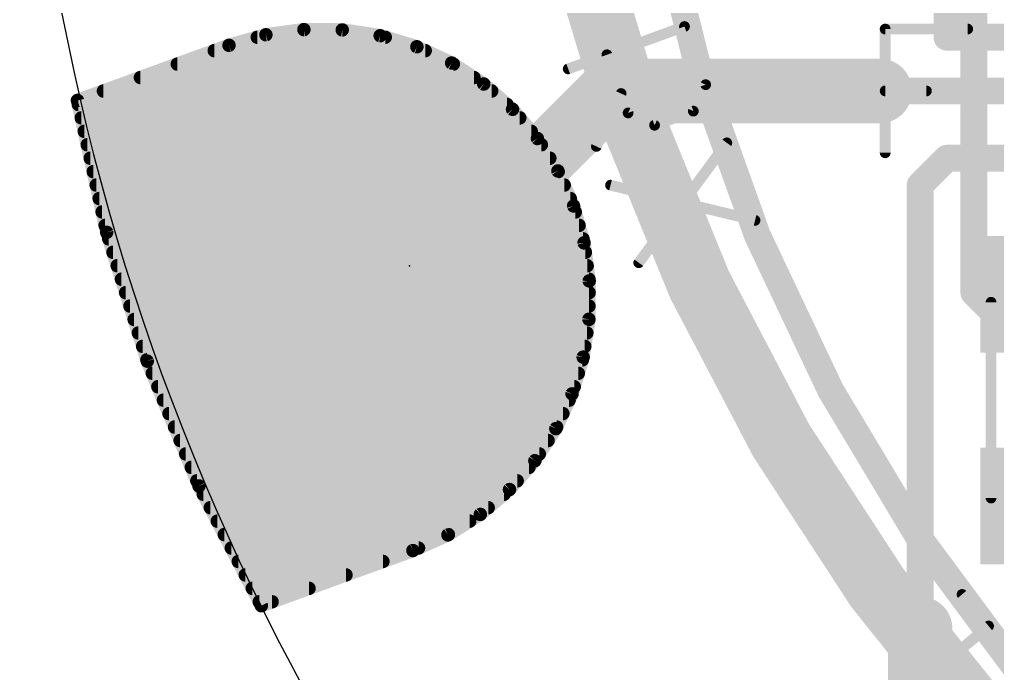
# Model space of a CAD drawing. Extents: x -22.4 to 22.3, y -22.2 to 22.2.
# Drawn here: x -22.23 to -12.99, y -10.46 to -4.28 of the extents above; entities that cross this region are included whole.
import ezdxf

# ---------------------------------------------------------------- set-up
doc = ezdxf.new("R2010")
doc.units = 0
for name, color, linetype in [('1', 12, 'CONTINUOUS'), ('16', 132, 'CONTINUOUS'), ('17', 110, 'CONTINUOUS'), ('20', 53, 'CONTINUOUS'), ('21', 53, 'CONTINUOUS'), ('23', 53, 'CONTINUOUS'), ('51', 53, 'CONTINUOUS')]:
    doc.layers.add(name, color=color, linetype=linetype)

# ---------------------------------------------------------------- blocks, each defined once
blk = doc.blocks.new('RECT')
blk.add_solid([(-0.5, -0.5), (0.5, -0.5), (-0.5, 0.5), (0.5, 0.5)])
blk = doc.blocks.new('ROUNDP')
at = {"const_width": 0.5}
blk.add_lwpolyline([(0, -0.25, 1), (0, 0.25, 1), (0, -0.25)], format="xyb", dxfattribs=at)

msp = doc.modelspace()

# ---------------------------------------------------------------- linework, layer by layer
at = {"layer": '1'}
for points, const_width in [([(-13.462, -4.445), (-13.462, 3.429)], 0.254), ([(-19.5385, -4.3732), (-19.8976, -4.4219)], 0.127), ([(-19.1761, -4.376), (-19.5385, -4.3732)], 0.127), ([(-18.8178, -4.4305), (-19.1761, -4.376)], 0.127), ([(-8.839, -4.445), (-13.462, -4.445)], 0.254), ([(-19.8976, -4.4219), (-20.2461, -4.5212)], 0.127), ([(-19.9787, -4.445), (-18.7697, -4.445)], 0.127), ([(-18.4709, -4.5353), (-18.8178, -4.4305)], 0.127), ([(-20.2461, -4.5212), (-21.6782, -5.0425)], 0.127), ([(-20.3856, -4.572), (-18.3922, -4.572)], 0.127), ([(-18.1424, -4.6885), (-18.4709, -4.5353)], 0.127), ([(-20.7345, -4.699), (-18.1263, -4.699)], 0.127), ([(-16.637, -4.953), (-18.415, -6.731)], 0.6096), ([(-17.8391, -4.8868), (-18.1424, -4.6885)], 0.127), ([(-14.097, -4.953), (-16.637, -4.953)], 0.6096), ([(-21.0835, -4.826), (-17.9321, -4.826)], 0.127), ([(-21.4324, -4.953), (-17.764, -4.953)], 0.127), ([(-17.5671, -5.1263), (-17.8391, -4.8868)], 0.127), ([(-8.382, -4.953), (-14.097, -4.953)], 0.254), ([(-21.6782, -5.0425), (-21.402, -6.2883)], 0.127), ([(-21.6699, -5.08), (-17.6197, -5.08)], 0.127), ([(-17.332, -5.4021), (-17.5671, -5.1263)], 0.127), ([(-21.6417, -5.207), (-17.4983, -5.207)], 0.127), ([(-21.6136, -5.334), (-17.39, -5.334)], 0.127), ([(-17.1385, -5.7085), (-17.332, -5.4021)], 0.127), ([(-21.5854, -5.461), (-17.2948, -5.461)], 0.127), ([(-21.5573, -5.588), (-17.2146, -5.588)], 0.127), ([(-13.462, -5.588), (-13.716, -5.842)], 0.254), ([(-8.128, -5.588), (-13.462, -5.588)], 0.254), ([(-21.5291, -5.715), (-17.1356, -5.715)], 0.127), ([(-16.9906, -6.0393), (-17.1385, -5.7085)], 0.127), ([(-13.716, -5.842), (-13.716, -10.033)], 0.254), ([(-21.501, -5.842), (-17.0788, -5.842)], 0.127), ([(-21.4728, -5.969), (-17.022, -5.969)], 0.127), ([(-16.8912, -6.3878), (-16.9906, -6.0393)], 0.127), ([(-21.4446, -6.096), (-16.9744, -6.096)], 0.127), ([(-21.4165, -6.223), (-16.9382, -6.223)], 0.127), ([(-21.402, -6.2883), (-21.0183, -7.5053)], 0.127), ([(-21.3826, -6.35), (-16.902, -6.35)], 0.127), ([(-18.415, -6.731), (-18.542, -6.604)], 0.6096), ([(-16.8425, -6.747), (-16.8912, -6.3878)], 0.127), ([(-21.3425, -6.477), (-16.8791, -6.477)], 0.127), ([(-21.3025, -6.604), (-16.8619, -6.604)], 0.127), ([(-21.2624, -6.731), (-16.8447, -6.731)], 0.127), ([(-16.8454, -7.1094), (-16.8425, -6.747)], 0.127), ([(-21.2224, -6.858), (-16.8434, -6.858)], 0.127), ([(-21.1823, -6.985), (-16.8444, -6.985)], 0.127), ([(-21.1423, -7.112), (-16.8458, -7.112)], 0.127), ([(-16.8998, -7.4676), (-16.8454, -7.1094)], 0.127), ([(-21.1023, -7.239), (-16.8651, -7.239)], 0.127), ([(-21.0622, -7.366), (-16.8844, -7.366)], 0.127), ([(-21.0222, -7.493), (-16.9075, -7.493)], 0.127), ([(-21.0183, -7.5053), (-20.53, -8.6842)], 0.127), ([(-17.0047, -7.8145), (-16.8998, -7.4676)], 0.127), ([(-20.9708, -7.62), (-16.9458, -7.62)], 0.127), ([(-20.9182, -7.747), (-16.9842, -7.747)], 0.127), ([(-17.1578, -8.143), (-17.0047, -7.8145)], 0.127), ([(-20.8656, -7.874), (-17.0324, -7.874)], 0.127), ([(-20.813, -8.001), (-17.0916, -8.001)], 0.127), ([(-20.7604, -8.128), (-17.1508, -8.128)], 0.127), ([(-17.3561, -8.4463), (-17.1578, -8.143)], 0.127), ([(-20.7078, -8.255), (-17.2311, -8.255)], 0.127), ([(-20.6552, -8.382), (-17.3141, -8.382)], 0.127), ([(-17.5956, -8.7183), (-17.3561, -8.4463)], 0.127), ([(-20.6026, -8.509), (-17.4114, -8.509)], 0.127), ([(-20.5499, -8.636), (-17.5232, -8.636)], 0.127), ([(-20.53, -8.6842), (-19.9407, -9.8161)], 0.127), ([(-17.8714, -8.9534), (-17.5956, -8.7183)], 0.127), ([(-20.489, -8.763), (-17.6481, -8.763)], 0.127), ([(-20.4229, -8.89), (-17.797, -8.89)], 0.127), ([(-20.3567, -9.017), (-17.972, -9.017)], 0.127), ([(-18.1778, -9.1469), (-17.8714, -8.9534)], 0.127), ([(-20.2906, -9.144), (-18.1731, -9.144)], 0.127), ([(-18.5087, -9.2949), (-18.1778, -9.1469)], 0.127), ([(-20.2245, -9.271), (-18.4553, -9.271)], 0.127), ([(-19.9407, -9.8161), (-18.5087, -9.2949)], 0.127), ([(-20.1584, -9.398), (-18.792, -9.398)], 0.127), ([(-20.0923, -9.525), (-19.1409, -9.525)], 0.127), ([(-20.0262, -9.652), (-19.4899, -9.652)], 0.127), ([(-19.9601, -9.779), (-19.8388, -9.779)], 0.127), ([(-13.716, -10.033), (-13.716, -11.43)], 0.6096)]:
    msp.add_lwpolyline(points, dxfattribs=dict(at, const_width=const_width))
for points, const_width in [([(-16.51, 0, 0.4142), (0, -16.51)], 0.254), ([(-19.5382, -4.3414, 1), (-19.5387, -4.4049)], 0.0635), ([(-19.5342, -4.4046, 1), (-19.5428, -4.3417)], 0.0635), ([(-19.1713, -4.3447, 1), (-19.1809, -4.4074)], 0.0635), ([(-19.1763, -4.4078, 1), (-19.1758, -4.3443)], 0.0635), ([(-13.462, -4.3815, 1), (-13.462, -4.5085)], 0.127), ([(-19.9787, -4.4133, 1), (-19.9787, -4.4768)], 0.0635), ([(-19.9019, -4.3904, 1), (-19.8933, -4.4534)], 0.0635), ([(-19.8889, -4.4524, 1), (-19.9063, -4.3914)], 0.0635), ([(-18.8086, -4.4001, 1), (-18.827, -4.4609)], 0.0635), ([(-18.8226, -4.4619, 1), (-18.813, -4.3991)], 0.0635), ([(-18.7697, -4.4768, 1), (-18.7697, -4.4133)], 0.0635), ([(-13.5255, -4.445, 1), (-13.3985, -4.445)], 0.127), ([(-20.3856, -4.5403, 1), (-20.3856, -4.6037)], 0.0635), ([(-20.2548, -4.4907, 1), (-20.2374, -4.5518)], 0.0635), ([(-20.2353, -4.5511, 1), (-20.257, -4.4914)], 0.0635), ([(-18.4575, -4.5065, 1), (-18.4843, -4.5641)], 0.0635), ([(-18.4801, -4.5657, 1), (-18.4617, -4.5049)], 0.0635), ([(-18.3922, -4.6037, 1), (-18.3922, -4.5403)], 0.0635), ([(-20.7345, -4.6673, 1), (-20.7345, -4.7307)], 0.0635), ([(-18.1251, -4.6619, 1), (-18.1598, -4.715)], 0.0635), ([(-18.1559, -4.7173, 1), (-18.129, -4.6597)], 0.0635), ([(-18.1263, -4.7307, 1), (-18.1263, -4.6673)], 0.0635), ([(-16.637, -4.8006, 1), (-16.637, -5.1054)], 0.3048), ([(-16.5292, -5.0608, 1), (-16.7448, -4.8452)], 0.3048), ([(-14.097, -5.1054, 1), (-14.097, -4.8006)], 0.3048), ([(-21.0835, -4.7943, 1), (-21.0835, -4.8578)], 0.0635), ([(-17.9321, -4.8578, 1), (-17.9321, -4.7943)], 0.0635), ([(-21.4324, -4.9213, 1), (-21.4324, -4.9848)], 0.0635), ([(-17.8182, -4.863, 1), (-17.8601, -4.9106)], 0.0635), ([(-17.8565, -4.9134, 1), (-17.8218, -4.8602)], 0.0635), ([(-17.764, -4.9848, 1), (-17.764, -4.9213)], 0.0635), ([(-14.097, -4.8895, 1), (-14.097, -5.0165)], 0.127), ([(-21.6891, -5.0126, 1), (-21.6674, -5.0723)], 0.0635), ([(-21.6472, -5.0356, 1), (-21.7092, -5.0493)], 0.0635), ([(-21.6699, -5.0483, 1), (-21.6699, -5.1117)], 0.0635), ([(-17.6197, -5.1117, 1), (-17.6197, -5.0483)], 0.0635), ([(-17.543, -5.1057, 1), (-17.5913, -5.1469)], 0.0635), ([(-17.5881, -5.1501, 1), (-17.5462, -5.1025)], 0.0635), ([(-21.6417, -5.1753, 1), (-21.6417, -5.2387)], 0.0635), ([(-17.4983, -5.2387, 1), (-17.4983, -5.1753)], 0.0635), ([(-21.6136, -5.3023, 1), (-21.6136, -5.3658)], 0.0635), ([(-17.39, -5.3658, 1), (-17.39, -5.3023)], 0.0635), ([(-17.3052, -5.3851, 1), (-17.3588, -5.419)], 0.0635), ([(-17.3562, -5.4227, 1), (-17.3078, -5.3815)], 0.0635), ([(-21.5854, -5.4293, 1), (-21.5854, -5.4928)], 0.0635), ([(-17.2948, -5.4928, 1), (-17.2948, -5.4293)], 0.0635), ([(-21.5573, -5.5563, 1), (-21.5573, -5.6197)], 0.0635), ([(-17.2146, -5.6197, 1), (-17.2146, -5.5563)], 0.0635), ([(-13.462, -5.5245, 1), (-13.462, -5.6515)], 0.127), ([(-13.4171, -5.6329, 1), (-13.5069, -5.5431)], 0.127), ([(-21.5291, -5.6833, 1), (-21.5291, -5.7467)], 0.0635), ([(-17.1095, -5.6955, 1), (-17.1675, -5.7214)], 0.0635), ([(-17.1653, -5.7254, 1), (-17.1116, -5.6915)], 0.0635), ([(-17.1356, -5.7467, 1), (-17.1356, -5.6833)], 0.0635), ([(-13.6525, -5.842, 1), (-13.7795, -5.842)], 0.127), ([(-21.501, -5.8103, 1), (-21.501, -5.8738)], 0.0635), ([(-17.0788, -5.8738, 1), (-17.0788, -5.8103)], 0.0635), ([(-13.7609, -5.7971, 1), (-13.6711, -5.8869)], 0.127), ([(-21.4728, -5.9373, 1), (-21.4728, -6.0008)], 0.0635), ([(-17.022, -6.0008, 1), (-17.022, -5.9373)], 0.0635), ([(-16.96, -6.0306, 1), (-17.0211, -6.048)], 0.0635), ([(-17.0196, -6.0523, 1), (-16.9616, -6.0264)], 0.0635), ([(-21.4446, -6.0643, 1), (-21.4446, -6.1277)], 0.0635), ([(-16.9744, -6.1277, 1), (-16.9744, -6.0643)], 0.0635), ([(-21.4165, -6.1913, 1), (-21.4165, -6.2547)], 0.0635), ([(-16.9382, -6.2547, 1), (-16.9382, -6.1913)], 0.0635), ([(-21.3717, -6.2787, 1), (-21.4323, -6.2978)], 0.0635), ([(-21.433, -6.2952, 1), (-21.371, -6.2814)], 0.0635), ([(-21.3826, -6.3183, 1), (-21.3826, -6.3818)], 0.0635), ([(-18.4342, -6.4962, 1), (-18.6498, -6.7118)], 0.3048), ([(-16.8598, -6.3836, 1), (-16.9227, -6.3921)], 0.0635), ([(-16.9218, -6.3965, 1), (-16.8607, -6.3791)], 0.0635), ([(-16.902, -6.3818, 1), (-16.902, -6.3183)], 0.0635), ([(-21.3425, -6.4453, 1), (-21.3425, -6.5088)], 0.0635), ([(-16.8791, -6.5088, 1), (-16.8791, -6.4453)], 0.0635), ([(-21.3025, -6.5723, 1), (-21.3025, -6.6357)], 0.0635), ([(-18.5228, -6.6232, 1), (-18.3072, -6.8388)], 0.3048), ([(-18.5228, -6.8388, 1), (-18.3072, -6.6232)], 0.3048), ([(-16.8619, -6.6357, 1), (-16.8619, -6.5723)], 0.0635), ([(-21.2624, -6.6993, 1), (-21.2624, -6.7628)], 0.0635), ([(-16.8107, -6.7472, 1), (-16.8742, -6.7467)], 0.0635), ([(-16.874, -6.7512, 1), (-16.811, -6.7427)], 0.0635), ([(-16.8447, -6.7628, 1), (-16.8447, -6.6993)], 0.0635), ([(-21.2224, -6.8263, 1), (-21.2224, -6.8898)], 0.0635), ([(-16.8434, -6.8898, 1), (-16.8434, -6.8263)], 0.0635), ([(-21.1823, -6.9533, 1), (-21.1823, -7.0168)], 0.0635), ([(-16.8444, -7.0168, 1), (-16.8444, -6.9533)], 0.0635), ([(-21.1423, -7.0803, 1), (-21.1423, -7.1437)], 0.0635), ([(-16.8771, -7.1091, 1), (-16.8136, -7.1096)], 0.0635), ([(-16.814, -7.1141, 1), (-16.8768, -7.1046)], 0.0635), ([(-16.8458, -7.1437, 1), (-16.8458, -7.0803)], 0.0635), ([(-21.1023, -7.2073, 1), (-21.1023, -7.2708)], 0.0635), ([(-16.8651, -7.2708, 1), (-16.8651, -7.2073)], 0.0635), ([(-21.0622, -7.3343, 1), (-21.0622, -7.3978)], 0.0635), ([(-16.8844, -7.3978, 1), (-16.8844, -7.3343)], 0.0635), ([(-21.0222, -7.4613, 1), (-21.0222, -7.5248)], 0.0635), ([(-20.989, -7.4931, 1), (-21.0476, -7.5174)], 0.0635), ([(-21.0486, -7.5148, 1), (-20.988, -7.4957)], 0.0635), ([(-16.9312, -7.4629, 1), (-16.8684, -7.4724)], 0.0635), ([(-16.8694, -7.4768, 1), (-16.9302, -7.4585)], 0.0635), ([(-16.9075, -7.5248, 1), (-16.9075, -7.4613)], 0.0635), ([(-20.9708, -7.5883, 1), (-20.9708, -7.6517)], 0.0635), ([(-16.9458, -7.6517, 1), (-16.9458, -7.5883)], 0.0635), ([(-20.9182, -7.7153, 1), (-20.9182, -7.7788)], 0.0635), ([(-16.9759, -7.828, 1), (-17.0334, -7.8011)], 0.0635), ([(-16.9842, -7.7788, 1), (-16.9842, -7.7153)], 0.0635), ([(-20.8656, -7.8423, 1), (-20.8656, -7.9058)], 0.0635), ([(-17.035, -7.8054, 1), (-16.9743, -7.8237)], 0.0635), ([(-17.0324, -7.9058, 1), (-17.0324, -7.8423)], 0.0635), ([(-20.813, -7.9693, 1), (-20.813, -8.0328)], 0.0635), ([(-17.0916, -8.0328, 1), (-17.0916, -7.9693)], 0.0635), ([(-20.7604, -8.0962, 1), (-20.7604, -8.1598)], 0.0635), ([(-17.1866, -8.1296, 1), (-17.129, -8.1564)], 0.0635), ([(-17.1312, -8.1604, 1), (-17.1844, -8.1256)], 0.0635), ([(-17.1508, -8.1598, 1), (-17.1508, -8.0962)], 0.0635), ([(-20.7078, -8.2233, 1), (-20.7078, -8.2868)], 0.0635), ([(-17.2311, -8.2868, 1), (-17.2311, -8.2233)], 0.0635), ([(-20.6552, -8.3502, 1), (-20.6552, -8.4138)], 0.0635), ([(-17.3827, -8.4289, 1), (-17.3296, -8.4637)], 0.0635), ([(-17.3323, -8.4673, 1), (-17.38, -8.4253)], 0.0635), ([(-17.3141, -8.4138, 1), (-17.3141, -8.3502)], 0.0635), ([(-20.6026, -8.4772, 1), (-20.6026, -8.5408)], 0.0635), ([(-17.4114, -8.5408, 1), (-17.4114, -8.4772)], 0.0635), ([(-20.5499, -8.6043, 1), (-20.5499, -8.6678)], 0.0635), ([(-17.5232, -8.6678, 1), (-17.5232, -8.6043)], 0.0635), ([(-20.5018, -8.6696, 1), (-20.5581, -8.6989)], 0.0635), ([(-20.5593, -8.6964, 1), (-20.5006, -8.6721)], 0.0635), ([(-17.6195, -8.6973, 1), (-17.5718, -8.7393)], 0.0635), ([(-17.575, -8.7425, 1), (-17.6162, -8.6941)], 0.0635), ([(-20.489, -8.7312, 1), (-20.489, -8.7948)], 0.0635), ([(-17.6481, -8.7948, 1), (-17.6481, -8.7312)], 0.0635), ([(-20.4229, -8.8582, 1), (-20.4229, -8.9218)], 0.0635), ([(-17.797, -8.9218, 1), (-17.797, -8.8582)], 0.0635), ([(-20.3567, -8.9853, 1), (-20.3567, -9.0488)], 0.0635), ([(-17.972, -9.0488, 1), (-17.972, -8.9853)], 0.0635), ([(-17.892, -8.9293, 1), (-17.8508, -8.9776)], 0.0635), ([(-17.8544, -8.9803, 1), (-17.8883, -8.9266)], 0.0635), ([(-20.2906, -9.1122, 1), (-20.2906, -9.1758)], 0.0635), ([(-18.1948, -9.1201, 1), (-18.1609, -9.1738)], 0.0635), ([(-18.1649, -9.1759, 1), (-18.1908, -9.118)], 0.0635), ([(-18.1731, -9.1758, 1), (-18.1731, -9.1122)], 0.0635), ([(-20.2245, -9.2393, 1), (-20.2245, -9.3028)], 0.0635), ([(-18.5216, -9.2659, 1), (-18.4957, -9.3239)], 0.0635), ([(-18.4978, -9.3247, 1), (-18.5195, -9.265)], 0.0635), ([(-18.4553, -9.3028, 1), (-18.4553, -9.2393)], 0.0635), ([(-20.1584, -9.3662, 1), (-20.1584, -9.4298)], 0.0635), ([(-18.792, -9.4298, 1), (-18.792, -9.3662)], 0.0635), ([(-20.0923, -9.4932, 1), (-20.0923, -9.5568)], 0.0635), ([(-19.1409, -9.5568, 1), (-19.1409, -9.4932)], 0.0635), ([(-20.0262, -9.6203, 1), (-20.0262, -9.6838)], 0.0635), ([(-19.4899, -9.6838, 1), (-19.4899, -9.6203)], 0.0635), ([(-19.9601, -9.7472, 1), (-19.9601, -9.8108)], 0.0635), ([(-19.9516, -9.7863, 1), (-19.9299, -9.8459)], 0.0635), ([(-19.9689, -9.8308, 1), (-19.9126, -9.8015)], 0.0635), ([(-19.8388, -9.8108, 1), (-19.8388, -9.7472)], 0.0635), ([(-13.5636, -10.033, 1), (-13.8684, -10.033)], 0.3048), ([(-13.7795, -10.033, 1), (-13.6525, -10.033)], 0.127)]:
    msp.add_lwpolyline(points, format="xyb", dxfattribs=dict(at, const_width=const_width))
at = {"layer": '16'}
for points, const_width in [([(-16.51, 0, 0.4142), (0, -16.51)], 0.254), ([(-17.399, -0.381, 0.2679), (-7.874, -14.986)], 0.6096), ([(-19.5382, -4.3414, 1), (-19.5387, -4.4049)], 0.0635), ([(-19.5342, -4.4046, 1), (-19.5428, -4.3417)], 0.0635), ([(-19.1713, -4.3447, 1), (-19.1809, -4.4074)], 0.0635), ([(-19.1763, -4.4078, 1), (-19.1758, -4.3443)], 0.0635), ([(-19.9787, -4.4133, 1), (-19.9787, -4.4768)], 0.0635), ([(-19.9019, -4.3904, 1), (-19.8933, -4.4534)], 0.0635), ([(-19.8889, -4.4524, 1), (-19.9063, -4.3914)], 0.0635), ([(-18.8086, -4.4001, 1), (-18.827, -4.4609)], 0.0635), ([(-18.8226, -4.4619, 1), (-18.813, -4.3991)], 0.0635), ([(-18.7697, -4.4768, 1), (-18.7697, -4.4133)], 0.0635), ([(-20.3856, -4.5403, 1), (-20.3856, -4.6037)], 0.0635), ([(-20.2548, -4.4907, 1), (-20.2374, -4.5518)], 0.0635), ([(-20.2353, -4.5511, 1), (-20.257, -4.4914)], 0.0635), ([(-18.4575, -4.5065, 1), (-18.4843, -4.5641)], 0.0635), ([(-18.4801, -4.5657, 1), (-18.4617, -4.5049)], 0.0635), ([(-18.3922, -4.6037, 1), (-18.3922, -4.5403)], 0.0635), ([(-20.7345, -4.6673, 1), (-20.7345, -4.7307)], 0.0635), ([(-18.1251, -4.6619, 1), (-18.1598, -4.715)], 0.0635), ([(-18.1559, -4.7173, 1), (-18.129, -4.6597)], 0.0635), ([(-18.1263, -4.7307, 1), (-18.1263, -4.6673)], 0.0635), ([(-21.0835, -4.7943, 1), (-21.0835, -4.8578)], 0.0635), ([(-17.9321, -4.8578, 1), (-17.9321, -4.7943)], 0.0635), ([(-21.4324, -4.9213, 1), (-21.4324, -4.9848)], 0.0635), ([(-17.8182, -4.863, 1), (-17.8601, -4.9106)], 0.0635), ([(-17.8565, -4.9134, 1), (-17.8218, -4.8602)], 0.0635), ([(-17.764, -4.9848, 1), (-17.764, -4.9213)], 0.0635), ([(-21.6891, -5.0126, 1), (-21.6674, -5.0723)], 0.0635), ([(-21.6472, -5.0356, 1), (-21.7092, -5.0493)], 0.0635), ([(-21.6699, -5.0483, 1), (-21.6699, -5.1117)], 0.0635), ([(-17.6197, -5.1117, 1), (-17.6197, -5.0483)], 0.0635), ([(-17.543, -5.1057, 1), (-17.5913, -5.1469)], 0.0635), ([(-17.5881, -5.1501, 1), (-17.5462, -5.1025)], 0.0635), ([(-21.6417, -5.1753, 1), (-21.6417, -5.2387)], 0.0635), ([(-17.4983, -5.2387, 1), (-17.4983, -5.1753)], 0.0635), ([(-21.6136, -5.3023, 1), (-21.6136, -5.3658)], 0.0635), ([(-17.39, -5.3658, 1), (-17.39, -5.3023)], 0.0635), ([(-17.3052, -5.3851, 1), (-17.3588, -5.419)], 0.0635), ([(-17.3562, -5.4227, 1), (-17.3078, -5.3815)], 0.0635), ([(-21.5854, -5.4293, 1), (-21.5854, -5.4928)], 0.0635), ([(-17.2948, -5.4928, 1), (-17.2948, -5.4293)], 0.0635), ([(-21.5573, -5.5563, 1), (-21.5573, -5.6197)], 0.0635), ([(-17.2146, -5.6197, 1), (-17.2146, -5.5563)], 0.0635), ([(-21.5291, -5.6833, 1), (-21.5291, -5.7467)], 0.0635), ([(-17.1095, -5.6955, 1), (-17.1675, -5.7214)], 0.0635), ([(-17.1653, -5.7254, 1), (-17.1116, -5.6915)], 0.0635), ([(-17.1356, -5.7467, 1), (-17.1356, -5.6833)], 0.0635), ([(-21.501, -5.8103, 1), (-21.501, -5.8738)], 0.0635), ([(-17.0788, -5.8738, 1), (-17.0788, -5.8103)], 0.0635), ([(-21.4728, -5.9373, 1), (-21.4728, -6.0008)], 0.0635), ([(-17.022, -6.0008, 1), (-17.022, -5.9373)], 0.0635), ([(-16.96, -6.0306, 1), (-17.0211, -6.048)], 0.0635), ([(-17.0196, -6.0523, 1), (-16.9616, -6.0264)], 0.0635), ([(-21.4446, -6.0643, 1), (-21.4446, -6.1277)], 0.0635), ([(-16.9744, -6.1277, 1), (-16.9744, -6.0643)], 0.0635), ([(-21.4165, -6.1913, 1), (-21.4165, -6.2547)], 0.0635), ([(-16.9382, -6.2547, 1), (-16.9382, -6.1913)], 0.0635), ([(-21.3717, -6.2787, 1), (-21.4323, -6.2978)], 0.0635), ([(-21.433, -6.2952, 1), (-21.371, -6.2814)], 0.0635), ([(-21.3826, -6.3183, 1), (-21.3826, -6.3818)], 0.0635), ([(-16.8598, -6.3836, 1), (-16.9227, -6.3921)], 0.0635), ([(-16.9218, -6.3965, 1), (-16.8607, -6.3791)], 0.0635), ([(-16.902, -6.3818, 1), (-16.902, -6.3183)], 0.0635), ([(-21.3425, -6.4453, 1), (-21.3425, -6.5088)], 0.0635), ([(-16.8791, -6.5088, 1), (-16.8791, -6.4453)], 0.0635), ([(-21.3025, -6.5723, 1), (-21.3025, -6.6357)], 0.0635), ([(-16.8619, -6.6357, 1), (-16.8619, -6.5723)], 0.0635), ([(-21.2624, -6.6993, 1), (-21.2624, -6.7628)], 0.0635), ([(-16.8107, -6.7472, 1), (-16.8742, -6.7467)], 0.0635), ([(-16.874, -6.7512, 1), (-16.811, -6.7427)], 0.0635), ([(-16.8447, -6.7628, 1), (-16.8447, -6.6993)], 0.0635), ([(-13.1631, -6.8131, 1), (-13.2529, -6.9029)], 0.127), ([(-21.2224, -6.8263, 1), (-21.2224, -6.8898)], 0.0635), ([(-16.8434, -6.8898, 1), (-16.8434, -6.8263)], 0.0635), ([(-13.2715, -6.858, 1), (-13.1445, -6.858)], 0.127), ([(-21.1823, -6.9533, 1), (-21.1823, -7.0168)], 0.0635), ([(-16.8444, -7.0168, 1), (-16.8444, -6.9533)], 0.0635), ([(-21.1423, -7.0803, 1), (-21.1423, -7.1437)], 0.0635), ([(-16.8771, -7.1091, 1), (-16.8136, -7.1096)], 0.0635), ([(-16.814, -7.1141, 1), (-16.8768, -7.1046)], 0.0635), ([(-16.8458, -7.1437, 1), (-16.8458, -7.0803)], 0.0635), ([(-21.1023, -7.2073, 1), (-21.1023, -7.2708)], 0.0635), ([(-16.8651, -7.2708, 1), (-16.8651, -7.2073)], 0.0635), ([(-21.0622, -7.3343, 1), (-21.0622, -7.3978)], 0.0635), ([(-16.8844, -7.3978, 1), (-16.8844, -7.3343)], 0.0635), ([(-21.0222, -7.4613, 1), (-21.0222, -7.5248)], 0.0635), ([(-20.989, -7.4931, 1), (-21.0476, -7.5174)], 0.0635), ([(-21.0486, -7.5148, 1), (-20.988, -7.4957)], 0.0635), ([(-16.9312, -7.4629, 1), (-16.8684, -7.4724)], 0.0635), ([(-16.8694, -7.4768, 1), (-16.9302, -7.4585)], 0.0635), ([(-16.9075, -7.5248, 1), (-16.9075, -7.4613)], 0.0635), ([(-20.9708, -7.5883, 1), (-20.9708, -7.6517)], 0.0635), ([(-16.9458, -7.6517, 1), (-16.9458, -7.5883)], 0.0635), ([(-20.9182, -7.7153, 1), (-20.9182, -7.7788)], 0.0635), ([(-16.9759, -7.828, 1), (-17.0334, -7.8011)], 0.0635), ([(-16.9842, -7.7788, 1), (-16.9842, -7.7153)], 0.0635), ([(-20.8656, -7.8423, 1), (-20.8656, -7.9058)], 0.0635), ([(-17.035, -7.8054, 1), (-16.9743, -7.8237)], 0.0635), ([(-17.0324, -7.9058, 1), (-17.0324, -7.8423)], 0.0635), ([(-20.813, -7.9693, 1), (-20.813, -8.0328)], 0.0635), ([(-17.0916, -8.0328, 1), (-17.0916, -7.9693)], 0.0635), ([(-20.7604, -8.0962, 1), (-20.7604, -8.1598)], 0.0635), ([(-17.1866, -8.1296, 1), (-17.129, -8.1564)], 0.0635), ([(-17.1312, -8.1604, 1), (-17.1844, -8.1256)], 0.0635), ([(-17.1508, -8.1598, 1), (-17.1508, -8.0962)], 0.0635), ([(-20.7078, -8.2233, 1), (-20.7078, -8.2868)], 0.0635), ([(-17.2311, -8.2868, 1), (-17.2311, -8.2233)], 0.0635), ([(-20.6552, -8.3502, 1), (-20.6552, -8.4138)], 0.0635), ([(-17.3827, -8.4289, 1), (-17.3296, -8.4637)], 0.0635), ([(-17.3323, -8.4673, 1), (-17.38, -8.4253)], 0.0635), ([(-17.3141, -8.4138, 1), (-17.3141, -8.3502)], 0.0635), ([(-20.6026, -8.4772, 1), (-20.6026, -8.5408)], 0.0635), ([(-17.4114, -8.5408, 1), (-17.4114, -8.4772)], 0.0635), ([(-20.5499, -8.6043, 1), (-20.5499, -8.6678)], 0.0635), ([(-17.5232, -8.6678, 1), (-17.5232, -8.6043)], 0.0635), ([(-20.5018, -8.6696, 1), (-20.5581, -8.6989)], 0.0635), ([(-20.5593, -8.6964, 1), (-20.5006, -8.6721)], 0.0635), ([(-17.6195, -8.6973, 1), (-17.5718, -8.7393)], 0.0635), ([(-17.575, -8.7425, 1), (-17.6162, -8.6941)], 0.0635), ([(-20.489, -8.7312, 1), (-20.489, -8.7948)], 0.0635), ([(-17.6481, -8.7948, 1), (-17.6481, -8.7312)], 0.0635), ([(-20.4229, -8.8582, 1), (-20.4229, -8.9218)], 0.0635), ([(-17.797, -8.9218, 1), (-17.797, -8.8582)], 0.0635), ([(-20.3567, -8.9853, 1), (-20.3567, -9.0488)], 0.0635), ([(-17.972, -9.0488, 1), (-17.972, -8.9853)], 0.0635), ([(-17.892, -8.9293, 1), (-17.8508, -8.9776)], 0.0635), ([(-17.8544, -8.9803, 1), (-17.8883, -8.9266)], 0.0635), ([(-20.2906, -9.1122, 1), (-20.2906, -9.1758)], 0.0635), ([(-18.1948, -9.1201, 1), (-18.1609, -9.1738)], 0.0635), ([(-18.1649, -9.1759, 1), (-18.1908, -9.118)], 0.0635), ([(-18.1731, -9.1758, 1), (-18.1731, -9.1122)], 0.0635), ([(-20.2245, -9.2393, 1), (-20.2245, -9.3028)], 0.0635), ([(-18.5216, -9.2659, 1), (-18.4957, -9.3239)], 0.0635), ([(-18.4978, -9.3247, 1), (-18.5195, -9.265)], 0.0635), ([(-18.4553, -9.3028, 1), (-18.4553, -9.2393)], 0.0635), ([(-20.1584, -9.3662, 1), (-20.1584, -9.4298)], 0.0635), ([(-18.792, -9.4298, 1), (-18.792, -9.3662)], 0.0635), ([(-20.0923, -9.4932, 1), (-20.0923, -9.5568)], 0.0635), ([(-19.1409, -9.5568, 1), (-19.1409, -9.4932)], 0.0635), ([(-20.0262, -9.6203, 1), (-20.0262, -9.6838)], 0.0635), ([(-19.4899, -9.6838, 1), (-19.4899, -9.6203)], 0.0635), ([(-19.9601, -9.7472, 1), (-19.9601, -9.8108)], 0.0635), ([(-19.9516, -9.7863, 1), (-19.9299, -9.8459)], 0.0635), ([(-19.9689, -9.8308, 1), (-19.9126, -9.8015)], 0.0635), ([(-19.8388, -9.8108, 1), (-19.8388, -9.7472)], 0.0635)]:
    msp.add_lwpolyline(points, format="xyb", dxfattribs=dict(at, const_width=const_width))
for points, const_width in [([(-13.208, -6.858), (-13.208, -0.762)], 0.254), ([(-19.5385, -4.3732), (-19.8976, -4.4219)], 0.127), ([(-19.1761, -4.376), (-19.5385, -4.3732)], 0.127), ([(-18.8178, -4.4305), (-19.1761, -4.376)], 0.127), ([(-19.8976, -4.4219), (-20.2461, -4.5212)], 0.127), ([(-19.9787, -4.445), (-18.7697, -4.445)], 0.127), ([(-18.4709, -4.5353), (-18.8178, -4.4305)], 0.127), ([(-20.2461, -4.5212), (-21.6782, -5.0425)], 0.127), ([(-20.3856, -4.572), (-18.3922, -4.572)], 0.127), ([(-18.1424, -4.6885), (-18.4709, -4.5353)], 0.127), ([(-20.7345, -4.699), (-18.1263, -4.699)], 0.127), ([(-17.8391, -4.8868), (-18.1424, -4.6885)], 0.127), ([(-21.0835, -4.826), (-17.9321, -4.826)], 0.127), ([(-21.4324, -4.953), (-17.764, -4.953)], 0.127), ([(-17.5671, -5.1263), (-17.8391, -4.8868)], 0.127), ([(-21.6782, -5.0425), (-21.402, -6.2883)], 0.127), ([(-21.6699, -5.08), (-17.6197, -5.08)], 0.127), ([(-17.332, -5.4021), (-17.5671, -5.1263)], 0.127), ([(-21.6417, -5.207), (-17.4983, -5.207)], 0.127), ([(-21.6136, -5.334), (-17.39, -5.334)], 0.127), ([(-17.1385, -5.7085), (-17.332, -5.4021)], 0.127), ([(-21.5854, -5.461), (-17.2948, -5.461)], 0.127), ([(-21.5573, -5.588), (-17.2146, -5.588)], 0.127), ([(-21.5291, -5.715), (-17.1356, -5.715)], 0.127), ([(-16.9906, -6.0393), (-17.1385, -5.7085)], 0.127), ([(-21.501, -5.842), (-17.0788, -5.842)], 0.127), ([(-21.4728, -5.969), (-17.022, -5.969)], 0.127), ([(-16.8912, -6.3878), (-16.9906, -6.0393)], 0.127), ([(-21.4446, -6.096), (-16.9744, -6.096)], 0.127), ([(-21.4165, -6.223), (-16.9382, -6.223)], 0.127), ([(-21.402, -6.2883), (-21.0183, -7.5053)], 0.127), ([(-21.3826, -6.35), (-16.902, -6.35)], 0.127), ([(-16.8425, -6.747), (-16.8912, -6.3878)], 0.127), ([(-21.3425, -6.477), (-16.8791, -6.477)], 0.127), ([(-21.3025, -6.604), (-16.8619, -6.604)], 0.127), ([(-21.2624, -6.731), (-16.8447, -6.731)], 0.127), ([(-16.8454, -7.1094), (-16.8425, -6.747)], 0.127), ([(-6.35, -13.716), (-13.208, -6.858)], 0.254), ([(-21.2224, -6.858), (-16.8434, -6.858)], 0.127), ([(-21.1823, -6.985), (-16.8444, -6.985)], 0.127), ([(-21.1423, -7.112), (-16.8458, -7.112)], 0.127), ([(-16.8998, -7.4676), (-16.8454, -7.1094)], 0.127), ([(-21.1023, -7.239), (-16.8651, -7.239)], 0.127), ([(-21.0622, -7.366), (-16.8844, -7.366)], 0.127), ([(-21.0222, -7.493), (-16.9075, -7.493)], 0.127), ([(-21.0183, -7.5053), (-20.53, -8.6842)], 0.127), ([(-17.0047, -7.8145), (-16.8998, -7.4676)], 0.127), ([(-20.9708, -7.62), (-16.9458, -7.62)], 0.127), ([(-20.9182, -7.747), (-16.9842, -7.747)], 0.127), ([(-17.1578, -8.143), (-17.0047, -7.8145)], 0.127), ([(-20.8656, -7.874), (-17.0324, -7.874)], 0.127), ([(-20.813, -8.001), (-17.0916, -8.001)], 0.127), ([(-20.7604, -8.128), (-17.1508, -8.128)], 0.127), ([(-17.3561, -8.4463), (-17.1578, -8.143)], 0.127), ([(-20.7078, -8.255), (-17.2311, -8.255)], 0.127), ([(-20.6552, -8.382), (-17.3141, -8.382)], 0.127), ([(-17.5956, -8.7183), (-17.3561, -8.4463)], 0.127), ([(-20.6026, -8.509), (-17.4114, -8.509)], 0.127), ([(-20.5499, -8.636), (-17.5232, -8.636)], 0.127), ([(-20.53, -8.6842), (-19.9407, -9.8161)], 0.127), ([(-17.8714, -8.9534), (-17.5956, -8.7183)], 0.127), ([(-20.489, -8.763), (-17.6481, -8.763)], 0.127), ([(-20.4229, -8.89), (-17.797, -8.89)], 0.127), ([(-20.3567, -9.017), (-17.972, -9.017)], 0.127), ([(-18.1778, -9.1469), (-17.8714, -8.9534)], 0.127), ([(-20.2906, -9.144), (-18.1731, -9.144)], 0.127), ([(-18.5087, -9.2949), (-18.1778, -9.1469)], 0.127), ([(-20.2245, -9.271), (-18.4553, -9.271)], 0.127), ([(-19.9407, -9.8161), (-18.5087, -9.2949)], 0.127), ([(-20.1584, -9.398), (-18.792, -9.398)], 0.127), ([(-20.0923, -9.525), (-19.1409, -9.525)], 0.127), ([(-20.0262, -9.652), (-19.4899, -9.652)], 0.127), ([(-19.9601, -9.779), (-19.8388, -9.779)], 0.127)]:
    msp.add_lwpolyline(points, dxfattribs=dict(at, const_width=const_width))
at = {"layer": '20'}
msp.add_arc((0, 0), 22.225, 180, 270, dxfattribs=at)
at = {"layer": '21', "const_width": 0.1016}
for points in [[(-14.0462, -5.5372), (-14.0462, -4.3678)], [(-14.0462, -4.3678), (-13.2666, -4.3678)], [(-14.0462, -4.9525), (-13.6564, -4.9525)]]:
    msp.add_lwpolyline(points, dxfattribs=at)
at = {"layer": '21', "const_width": 0.0508}
for points in [[(-14.0208, -4.3678, 1), (-14.0716, -4.3678)], [(-14.0462, -4.3424, 1), (-14.0462, -4.3932)], [(-13.2666, -4.3932, 1), (-13.2666, -4.3424)], [(-14.0462, -4.9271, 1), (-14.0462, -4.9779)], [(-13.6564, -4.9779, 1), (-13.6564, -4.9271)], [(-14.0716, -5.5372, 1), (-14.0208, -5.5372)]]:
    msp.add_lwpolyline(points, format="xyb", dxfattribs=at)
at = {"layer": '23'}
msp.add_point((-18.542, -6.604), dxfattribs=at)
at = {"layer": '51', "const_width": 0.1016}
for points in [[(-17.0412, -4.744), (-15.9423, -4.344)], [(-15.9423, -4.344), (-15.7424, -4.8934)], [(-16.4749, -5.1601), (-16.6749, -4.6107)], [(-15.7424, -4.8934), (-15.8588, -5.1433)], [(-16.5416, -4.9769), (-16.7746, -5.4766)], [(-16.2251, -5.2766), (-16.4749, -5.1601)], [(-15.8588, -5.1433), (-16.2251, -5.2766)], [(-15.5424, -5.4429), (-16.3746, -6.5754)], [(-15.2757, -6.1755), (-16.6413, -5.8428)], [(-13.046, -8.799), (-13.046, -6.949)], [(-13.3198, -9.7093), (-12.8187, -10.3065)], [(-13.9651, -10.7596), (-13.0693, -10.0079)]]:
    msp.add_lwpolyline(points, dxfattribs=at)
at = {"layer": '51', "const_width": 0.0508}
for points in [[(-15.9185, -4.3353, 1), (-15.9662, -4.3527)], [(-15.9337, -4.3679, 1), (-15.951, -4.3201)], [(-16.6511, -4.602, 1), (-16.6988, -4.6193)], [(-17.0499, -4.7201, 1), (-17.0325, -4.7678)], [(-15.7662, -4.9021, 1), (-15.7185, -4.8848)], [(-15.7193, -4.9042, 1), (-15.7654, -4.8827)], [(-16.5186, -4.9877, 1), (-16.5646, -4.9662)], [(-16.4642, -5.1371, 1), (-16.4857, -5.1831)], [(-16.4988, -5.1688, 1), (-16.4511, -5.1514)], [(-15.8819, -5.1325, 1), (-15.8358, -5.154)], [(-15.8502, -5.1671, 1), (-15.8675, -5.1194)], [(-16.2338, -5.2527, 1), (-16.2165, -5.3004)], [(-16.2359, -5.2996, 1), (-16.2144, -5.2536)], [(-16.7976, -5.4658, 1), (-16.7516, -5.4873)], [(-15.5219, -5.4579, 1), (-15.5628, -5.4278)], [(-16.6352, -5.8182, 1), (-16.6473, -5.8675)], [(-15.2818, -6.2001, 1), (-15.2697, -6.1508)], [(-16.3951, -6.5604, 1), (-16.3541, -6.5905)], [(-13.0206, -6.949, 1), (-13.0714, -6.949)], [(-13.0714, -8.799, 1), (-13.0206, -8.799)], [(-13.3004, -9.693, 1), (-13.3393, -9.7256)], [(-13.053, -10.0274, 1), (-13.0856, -9.9884)]]:
    msp.add_lwpolyline(points, format="xyb", dxfattribs=at)

# ---------------------------------------------------------------- block references
at = {"layer": '1', "xscale": 1.1, "yscale": 1.4, "rotation": 270}
for p in [(-12.446, -6.874), (-12.446, -8.874)]:
    msp.add_blockref('RECT', p, dxfattribs=at)
at = {"layer": '17', "xscale": 2.54, "yscale": 2.54, "rotation": 110}
msp.add_blockref('ROUNDP', (-18.542, -6.604), dxfattribs=at)
msp.add_blockref('ROUNDP', (-18.542, -6.604), dxfattribs=at)
at = {"layer": '51', "xscale": 0.5, "yscale": 1.3, "rotation": 270}
for p in [(-12.446, -7.124), (-12.446, -8.624)]:
    msp.add_blockref('RECT', p, dxfattribs=at)

doc.saveas('drawing.dxf')
